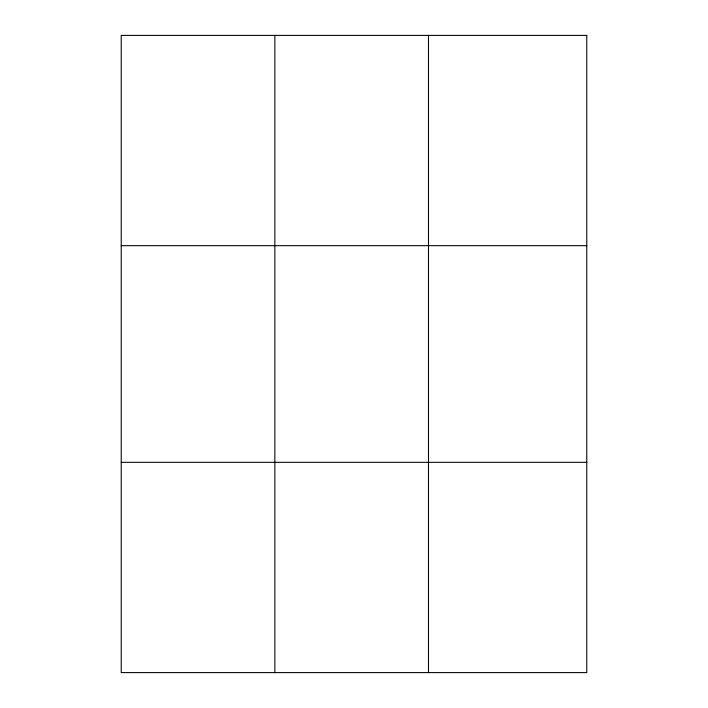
<?xml version="1.0" encoding="UTF-8"?>
<svg xmlns="http://www.w3.org/2000/svg" width="708" height="708" viewBox="0 0 708 708"><rect width="100%" height="100%" fill="white"/><g stroke="black" fill="none" stroke-linecap="round" stroke-linejoin="round"><path stroke-width="1.06" d="M274.854 672.6L274.854 35.4M428.49 672.6L428.49 35.4M121.227 245.676L586.773 245.676M121.227 462.324L586.773 462.324M586.773 35.4L586.773 672.6L121.227 672.6L121.227 35.4L586.773 35.4"/></g></svg>
